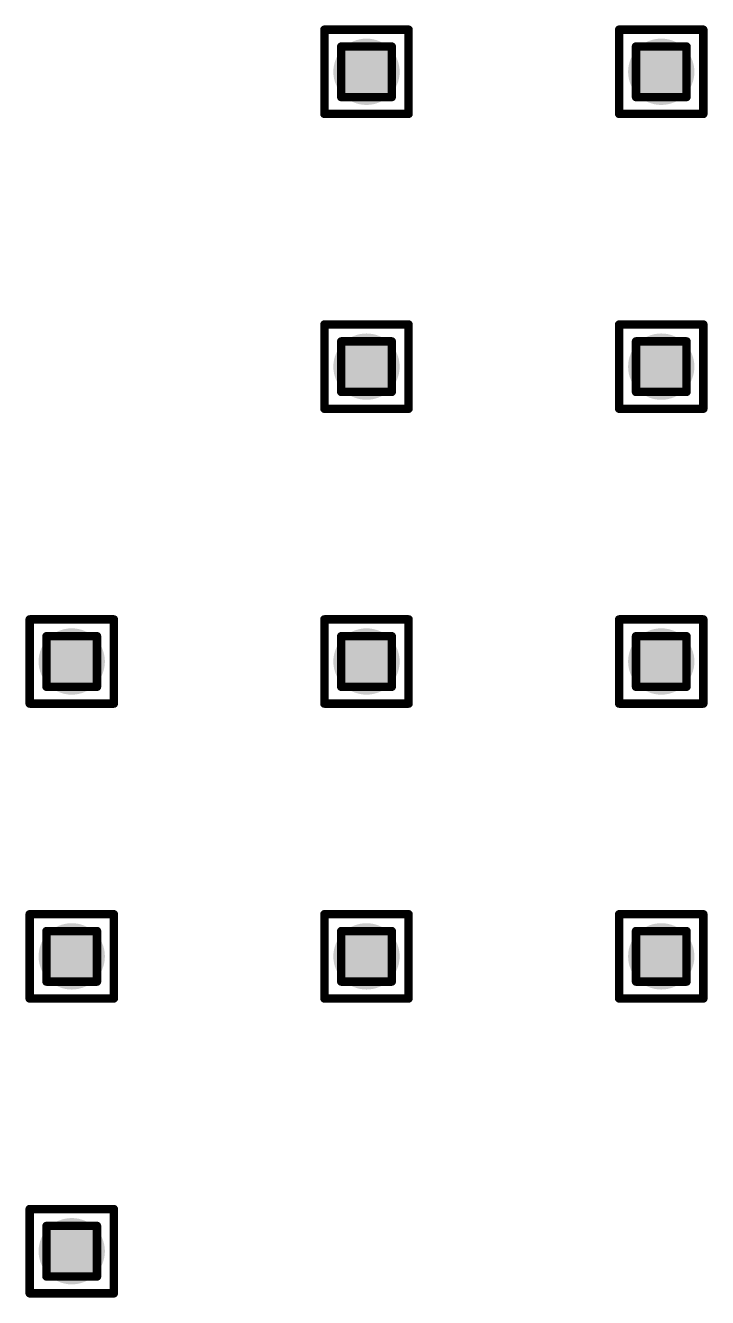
# Model space of a CAD drawing. Header units: millimetres. Extents: x -25 to 478, y -31 to 252.
# Drawn here: x 91.8 to 95.91, y 99.54 to 107.21 of the extents above; entities that cross this region are included whole.
import ezdxf

# ---------------------------------------------------------------- set-up
doc = ezdxf.new("R2010")
doc.units = ezdxf.units.MM
doc.layers.add('DrillDrawing', color=1, linetype='Continuous')
doc.layers.add('ViaHoleLayer', color=16, linetype='Continuous')

msp = doc.modelspace()

# ---------------------------------------------------------------- hatches: boundary and pattern name
at = {"layer": 'ViaHoleLayer'}
h = msp.add_hatch(color=16, dxfattribs=at)
edge = h.paths.add_edge_path()
edge.add_arc((93.853, 106.932), 0.2, 0, 360)
h = msp.add_hatch(color=16, dxfattribs=at)
edge = h.paths.add_edge_path()
edge.add_arc((95.631, 106.932), 0.2, 0, 360)
h = msp.add_hatch(color=16, dxfattribs=at)
edge = h.paths.add_edge_path()
edge.add_arc((93.853, 105.154), 0.2, 0, 360)
h = msp.add_hatch(color=16, dxfattribs=at)
edge = h.paths.add_edge_path()
edge.add_arc((95.631, 105.154), 0.2, 0, 360)
h = msp.add_hatch(color=16, dxfattribs=at)
edge = h.paths.add_edge_path()
edge.add_arc((92.075, 103.376), 0.2, 0, 360)
h = msp.add_hatch(color=16, dxfattribs=at)
edge = h.paths.add_edge_path()
edge.add_arc((93.853, 103.376), 0.2, 0, 360)
h = msp.add_hatch(color=16, dxfattribs=at)
edge = h.paths.add_edge_path()
edge.add_arc((95.631, 103.376), 0.2, 0, 360)
h = msp.add_hatch(color=16, dxfattribs=at)
edge = h.paths.add_edge_path()
edge.add_arc((92.075, 101.598), 0.2, 0, 360)
h = msp.add_hatch(color=16, dxfattribs=at)
edge = h.paths.add_edge_path()
edge.add_arc((93.853, 101.598), 0.2, 0, 360)
h = msp.add_hatch(color=16, dxfattribs=at)
edge = h.paths.add_edge_path()
edge.add_arc((95.631, 101.598), 0.2, 0, 360)
h = msp.add_hatch(color=16, dxfattribs=at)
edge = h.paths.add_edge_path()
edge.add_arc((92.075, 99.82), 0.2, 0, 360)

# ---------------------------------------------------------------- linework, layer by layer
at = {"layer": 'DrillDrawing', "const_width": 0.0508}
for points in [[(93.599, 107.186), (94.107, 107.186)], [(93.599, 106.678), (93.599, 107.186)], [(94.107, 106.678), (94.107, 107.186)], [(95.377, 107.186), (95.885, 107.186)], [(95.377, 106.678), (95.377, 107.186)], [(95.885, 106.678), (95.885, 107.186)], [(93.7006, 107.0844), (94.0054, 107.0844)], [(93.7006, 106.7796), (93.7006, 107.0844)], [(94.0054, 106.7796), (94.0054, 107.0844)], [(95.4786, 107.0844), (95.7834, 107.0844)], [(95.4786, 106.7796), (95.4786, 107.0844)], [(95.7834, 106.7796), (95.7834, 107.0844)], [(93.7006, 106.7796), (94.0054, 106.7796)], [(95.4786, 106.7796), (95.7834, 106.7796)], [(93.599, 106.678), (94.107, 106.678)], [(95.377, 106.678), (95.885, 106.678)], [(93.599, 105.408), (94.107, 105.408)], [(93.599, 104.9), (93.599, 105.408)], [(94.107, 104.9), (94.107, 105.408)], [(95.377, 105.408), (95.885, 105.408)], [(95.377, 104.9), (95.377, 105.408)], [(95.885, 104.9), (95.885, 105.408)], [(93.7006, 105.3064), (94.0054, 105.3064)], [(93.7006, 105.0016), (93.7006, 105.3064)], [(94.0054, 105.0016), (94.0054, 105.3064)], [(95.4786, 105.3064), (95.7834, 105.3064)], [(95.4786, 105.0016), (95.4786, 105.3064)], [(95.7834, 105.0016), (95.7834, 105.3064)], [(93.7006, 105.0016), (94.0054, 105.0016)], [(95.4786, 105.0016), (95.7834, 105.0016)], [(93.599, 104.9), (94.107, 104.9)], [(95.377, 104.9), (95.885, 104.9)], [(91.821, 103.63), (92.329, 103.63)], [(91.821, 103.122), (91.821, 103.63)], [(92.329, 103.122), (92.329, 103.63)], [(93.599, 103.63), (94.107, 103.63)], [(93.599, 103.122), (93.599, 103.63)], [(94.107, 103.122), (94.107, 103.63)], [(95.377, 103.63), (95.885, 103.63)], [(95.377, 103.122), (95.377, 103.63)], [(95.885, 103.122), (95.885, 103.63)], [(91.9226, 103.5284), (92.2274, 103.5284)], [(91.9226, 103.2236), (91.9226, 103.5284)], [(92.2274, 103.2236), (92.2274, 103.5284)], [(93.7006, 103.5284), (94.0054, 103.5284)], [(93.7006, 103.2236), (93.7006, 103.5284)], [(94.0054, 103.2236), (94.0054, 103.5284)], [(95.4786, 103.5284), (95.7834, 103.5284)], [(95.4786, 103.2236), (95.4786, 103.5284)], [(95.7834, 103.2236), (95.7834, 103.5284)], [(91.9226, 103.2236), (92.2274, 103.2236)], [(93.7006, 103.2236), (94.0054, 103.2236)], [(95.4786, 103.2236), (95.7834, 103.2236)], [(91.821, 103.122), (92.329, 103.122)], [(93.599, 103.122), (94.107, 103.122)], [(95.377, 103.122), (95.885, 103.122)], [(91.821, 101.852), (92.329, 101.852)], [(91.821, 101.344), (91.821, 101.852)], [(92.329, 101.344), (92.329, 101.852)], [(93.599, 101.852), (94.107, 101.852)], [(93.599, 101.344), (93.599, 101.852)], [(94.107, 101.344), (94.107, 101.852)], [(95.377, 101.852), (95.885, 101.852)], [(95.377, 101.344), (95.377, 101.852)], [(95.885, 101.344), (95.885, 101.852)], [(91.9226, 101.7504), (92.2274, 101.7504)], [(91.9226, 101.4456), (91.9226, 101.7504)], [(92.2274, 101.4456), (92.2274, 101.7504)], [(93.7006, 101.7504), (94.0054, 101.7504)], [(93.7006, 101.4456), (93.7006, 101.7504)], [(94.0054, 101.4456), (94.0054, 101.7504)], [(95.4786, 101.7504), (95.7834, 101.7504)], [(95.4786, 101.4456), (95.4786, 101.7504)], [(95.7834, 101.4456), (95.7834, 101.7504)], [(91.9226, 101.4456), (92.2274, 101.4456)], [(93.7006, 101.4456), (94.0054, 101.4456)], [(95.4786, 101.4456), (95.7834, 101.4456)], [(91.821, 101.344), (92.329, 101.344)], [(93.599, 101.344), (94.107, 101.344)], [(95.377, 101.344), (95.885, 101.344)], [(91.821, 100.074), (92.329, 100.074)], [(91.821, 99.566), (91.821, 100.074)], [(92.329, 99.566), (92.329, 100.074)], [(91.9226, 99.9724), (92.2274, 99.9724)], [(91.9226, 99.6676), (91.9226, 99.9724)], [(92.2274, 99.6676), (92.2274, 99.9724)], [(91.9226, 99.6676), (92.2274, 99.6676)], [(91.821, 99.566), (92.329, 99.566)]]:
    msp.add_lwpolyline(points, dxfattribs=at)
at = {"layer": 'DrillDrawing', "const_width": 0.0254}
for points in [[(93.5863, 107.186, 1), (93.6117, 107.186, 1)], [(93.5863, 107.186, 1), (93.6117, 107.186, 1)], [(94.0943, 107.186, 1), (94.1197, 107.186, 1)], [(94.0943, 107.186, 1), (94.1197, 107.186, 1)], [(95.3643, 107.186, 1), (95.3897, 107.186, 1)], [(95.3643, 107.186, 1), (95.3897, 107.186, 1)], [(95.8723, 107.186, 1), (95.8977, 107.186, 1)], [(95.8723, 107.186, 1), (95.8977, 107.186, 1)], [(93.6879, 107.0844, 1), (93.7133, 107.0844, 1)], [(93.6879, 107.0844, 1), (93.7133, 107.0844, 1)], [(93.9927, 107.0844, 1), (94.0181, 107.0844, 1)], [(93.9927, 107.0844, 1), (94.0181, 107.0844, 1)], [(95.4659, 107.0844, 1), (95.4913, 107.0844, 1)], [(95.4659, 107.0844, 1), (95.4913, 107.0844, 1)], [(95.7707, 107.0844, 1), (95.7961, 107.0844, 1)], [(95.7707, 107.0844, 1), (95.7961, 107.0844, 1)], [(93.6879, 106.7796, 1), (93.7133, 106.7796, 1)], [(93.6879, 106.7796, 1), (93.7133, 106.7796, 1)], [(93.9927, 106.7796, 1), (94.0181, 106.7796, 1)], [(93.9927, 106.7796, 1), (94.0181, 106.7796, 1)], [(95.4659, 106.7796, 1), (95.4913, 106.7796, 1)], [(95.4659, 106.7796, 1), (95.4913, 106.7796, 1)], [(95.7707, 106.7796, 1), (95.7961, 106.7796, 1)], [(95.7707, 106.7796, 1), (95.7961, 106.7796, 1)], [(93.5863, 106.678, 1), (93.6117, 106.678, 1)], [(93.5863, 106.678, 1), (93.6117, 106.678, 1)], [(94.0943, 106.678, 1), (94.1197, 106.678, 1)], [(94.0943, 106.678, 1), (94.1197, 106.678, 1)], [(95.3643, 106.678, 1), (95.3897, 106.678, 1)], [(95.3643, 106.678, 1), (95.3897, 106.678, 1)], [(95.8723, 106.678, 1), (95.8977, 106.678, 1)], [(95.8723, 106.678, 1), (95.8977, 106.678, 1)], [(93.5863, 105.408, 1), (93.6117, 105.408, 1)], [(93.5863, 105.408, 1), (93.6117, 105.408, 1)], [(94.0943, 105.408, 1), (94.1197, 105.408, 1)], [(94.0943, 105.408, 1), (94.1197, 105.408, 1)], [(95.3643, 105.408, 1), (95.3897, 105.408, 1)], [(95.3643, 105.408, 1), (95.3897, 105.408, 1)], [(95.8723, 105.408, 1), (95.8977, 105.408, 1)], [(95.8723, 105.408, 1), (95.8977, 105.408, 1)], [(93.6879, 105.3064, 1), (93.7133, 105.3064, 1)], [(93.6879, 105.3064, 1), (93.7133, 105.3064, 1)], [(93.9927, 105.3064, 1), (94.0181, 105.3064, 1)], [(93.9927, 105.3064, 1), (94.0181, 105.3064, 1)], [(95.4659, 105.3064, 1), (95.4913, 105.3064, 1)], [(95.4659, 105.3064, 1), (95.4913, 105.3064, 1)], [(95.7707, 105.3064, 1), (95.7961, 105.3064, 1)], [(95.7707, 105.3064, 1), (95.7961, 105.3064, 1)], [(93.6879, 105.0016, 1), (93.7133, 105.0016, 1)], [(93.6879, 105.0016, 1), (93.7133, 105.0016, 1)], [(93.9927, 105.0016, 1), (94.0181, 105.0016, 1)], [(93.9927, 105.0016, 1), (94.0181, 105.0016, 1)], [(95.4659, 105.0016, 1), (95.4913, 105.0016, 1)], [(95.4659, 105.0016, 1), (95.4913, 105.0016, 1)], [(95.7707, 105.0016, 1), (95.7961, 105.0016, 1)], [(95.7707, 105.0016, 1), (95.7961, 105.0016, 1)], [(93.5863, 104.9, 1), (93.6117, 104.9, 1)], [(93.5863, 104.9, 1), (93.6117, 104.9, 1)], [(94.0943, 104.9, 1), (94.1197, 104.9, 1)], [(94.0943, 104.9, 1), (94.1197, 104.9, 1)], [(95.3643, 104.9, 1), (95.3897, 104.9, 1)], [(95.3643, 104.9, 1), (95.3897, 104.9, 1)], [(95.8723, 104.9, 1), (95.8977, 104.9, 1)], [(95.8723, 104.9, 1), (95.8977, 104.9, 1)], [(91.8083, 103.63, 1), (91.8337, 103.63, 1)], [(91.8083, 103.63, 1), (91.8337, 103.63, 1)], [(92.3163, 103.63, 1), (92.3417, 103.63, 1)], [(92.3163, 103.63, 1), (92.3417, 103.63, 1)], [(93.5863, 103.63, 1), (93.6117, 103.63, 1)], [(93.5863, 103.63, 1), (93.6117, 103.63, 1)], [(94.0943, 103.63, 1), (94.1197, 103.63, 1)], [(94.0943, 103.63, 1), (94.1197, 103.63, 1)], [(95.3643, 103.63, 1), (95.3897, 103.63, 1)], [(95.3643, 103.63, 1), (95.3897, 103.63, 1)], [(95.8723, 103.63, 1), (95.8977, 103.63, 1)], [(95.8723, 103.63, 1), (95.8977, 103.63, 1)], [(91.9099, 103.5284, 1), (91.9353, 103.5284, 1)], [(91.9099, 103.5284, 1), (91.9353, 103.5284, 1)], [(92.2147, 103.5284, 1), (92.2401, 103.5284, 1)], [(92.2147, 103.5284, 1), (92.2401, 103.5284, 1)], [(93.6879, 103.5284, 1), (93.7133, 103.5284, 1)], [(93.6879, 103.5284, 1), (93.7133, 103.5284, 1)], [(93.9927, 103.5284, 1), (94.0181, 103.5284, 1)], [(93.9927, 103.5284, 1), (94.0181, 103.5284, 1)], [(95.4659, 103.5284, 1), (95.4913, 103.5284, 1)], [(95.4659, 103.5284, 1), (95.4913, 103.5284, 1)], [(95.7707, 103.5284, 1), (95.7961, 103.5284, 1)], [(95.7707, 103.5284, 1), (95.7961, 103.5284, 1)], [(91.9099, 103.2236, 1), (91.9353, 103.2236, 1)], [(91.9099, 103.2236, 1), (91.9353, 103.2236, 1)], [(92.2147, 103.2236, 1), (92.2401, 103.2236, 1)], [(92.2147, 103.2236, 1), (92.2401, 103.2236, 1)], [(93.6879, 103.2236, 1), (93.7133, 103.2236, 1)], [(93.6879, 103.2236, 1), (93.7133, 103.2236, 1)], [(93.9927, 103.2236, 1), (94.0181, 103.2236, 1)], [(93.9927, 103.2236, 1), (94.0181, 103.2236, 1)], [(95.4659, 103.2236, 1), (95.4913, 103.2236, 1)], [(95.4659, 103.2236, 1), (95.4913, 103.2236, 1)], [(95.7707, 103.2236, 1), (95.7961, 103.2236, 1)], [(95.7707, 103.2236, 1), (95.7961, 103.2236, 1)], [(91.8083, 103.122, 1), (91.8337, 103.122, 1)], [(91.8083, 103.122, 1), (91.8337, 103.122, 1)], [(92.3163, 103.122, 1), (92.3417, 103.122, 1)], [(92.3163, 103.122, 1), (92.3417, 103.122, 1)], [(93.5863, 103.122, 1), (93.6117, 103.122, 1)], [(93.5863, 103.122, 1), (93.6117, 103.122, 1)], [(94.0943, 103.122, 1), (94.1197, 103.122, 1)], [(94.0943, 103.122, 1), (94.1197, 103.122, 1)], [(95.3643, 103.122, 1), (95.3897, 103.122, 1)], [(95.3643, 103.122, 1), (95.3897, 103.122, 1)], [(95.8723, 103.122, 1), (95.8977, 103.122, 1)], [(95.8723, 103.122, 1), (95.8977, 103.122, 1)], [(91.8083, 101.852, 1), (91.8337, 101.852, 1)], [(91.8083, 101.852, 1), (91.8337, 101.852, 1)], [(92.3163, 101.852, 1), (92.3417, 101.852, 1)], [(92.3163, 101.852, 1), (92.3417, 101.852, 1)], [(93.5863, 101.852, 1), (93.6117, 101.852, 1)], [(93.5863, 101.852, 1), (93.6117, 101.852, 1)], [(94.0943, 101.852, 1), (94.1197, 101.852, 1)], [(94.0943, 101.852, 1), (94.1197, 101.852, 1)], [(95.3643, 101.852, 1), (95.3897, 101.852, 1)], [(95.3643, 101.852, 1), (95.3897, 101.852, 1)], [(95.8723, 101.852, 1), (95.8977, 101.852, 1)], [(95.8723, 101.852, 1), (95.8977, 101.852, 1)], [(91.9099, 101.7504, 1), (91.9353, 101.7504, 1)], [(91.9099, 101.7504, 1), (91.9353, 101.7504, 1)], [(92.2147, 101.7504, 1), (92.2401, 101.7504, 1)], [(92.2147, 101.7504, 1), (92.2401, 101.7504, 1)], [(93.6879, 101.7504, 1), (93.7133, 101.7504, 1)], [(93.6879, 101.7504, 1), (93.7133, 101.7504, 1)], [(93.9927, 101.7504, 1), (94.0181, 101.7504, 1)], [(93.9927, 101.7504, 1), (94.0181, 101.7504, 1)], [(95.4659, 101.7504, 1), (95.4913, 101.7504, 1)], [(95.4659, 101.7504, 1), (95.4913, 101.7504, 1)], [(95.7707, 101.7504, 1), (95.7961, 101.7504, 1)], [(95.7707, 101.7504, 1), (95.7961, 101.7504, 1)], [(91.9099, 101.4456, 1), (91.9353, 101.4456, 1)], [(91.9099, 101.4456, 1), (91.9353, 101.4456, 1)], [(92.2147, 101.4456, 1), (92.2401, 101.4456, 1)], [(92.2147, 101.4456, 1), (92.2401, 101.4456, 1)], [(93.6879, 101.4456, 1), (93.7133, 101.4456, 1)], [(93.6879, 101.4456, 1), (93.7133, 101.4456, 1)], [(93.9927, 101.4456, 1), (94.0181, 101.4456, 1)], [(93.9927, 101.4456, 1), (94.0181, 101.4456, 1)], [(95.4659, 101.4456, 1), (95.4913, 101.4456, 1)], [(95.4659, 101.4456, 1), (95.4913, 101.4456, 1)], [(95.7707, 101.4456, 1), (95.7961, 101.4456, 1)], [(95.7707, 101.4456, 1), (95.7961, 101.4456, 1)], [(91.8083, 101.344, 1), (91.8337, 101.344, 1)], [(91.8083, 101.344, 1), (91.8337, 101.344, 1)], [(92.3163, 101.344, 1), (92.3417, 101.344, 1)], [(92.3163, 101.344, 1), (92.3417, 101.344, 1)], [(93.5863, 101.344, 1), (93.6117, 101.344, 1)], [(93.5863, 101.344, 1), (93.6117, 101.344, 1)], [(94.0943, 101.344, 1), (94.1197, 101.344, 1)], [(94.0943, 101.344, 1), (94.1197, 101.344, 1)], [(95.3643, 101.344, 1), (95.3897, 101.344, 1)], [(95.3643, 101.344, 1), (95.3897, 101.344, 1)], [(95.8723, 101.344, 1), (95.8977, 101.344, 1)], [(95.8723, 101.344, 1), (95.8977, 101.344, 1)], [(91.8083, 100.074, 1), (91.8337, 100.074, 1)], [(91.8083, 100.074, 1), (91.8337, 100.074, 1)], [(92.3163, 100.074, 1), (92.3417, 100.074, 1)], [(92.3163, 100.074, 1), (92.3417, 100.074, 1)], [(91.9099, 99.9724, 1), (91.9353, 99.9724, 1)], [(91.9099, 99.9724, 1), (91.9353, 99.9724, 1)], [(92.2147, 99.9724, 1), (92.2401, 99.9724, 1)], [(92.2147, 99.9724, 1), (92.2401, 99.9724, 1)], [(91.9099, 99.6676, 1), (91.9353, 99.6676, 1)], [(91.9099, 99.6676, 1), (91.9353, 99.6676, 1)], [(92.2147, 99.6676, 1), (92.2401, 99.6676, 1)], [(92.2147, 99.6676, 1), (92.2401, 99.6676, 1)], [(91.8083, 99.566, 1), (91.8337, 99.566, 1)], [(91.8083, 99.566, 1), (91.8337, 99.566, 1)], [(92.3163, 99.566, 1), (92.3417, 99.566, 1)], [(92.3163, 99.566, 1), (92.3417, 99.566, 1)]]:
    msp.add_lwpolyline(points, format="xyb", close=True, dxfattribs=at)

doc.saveas('drawing.dxf')
